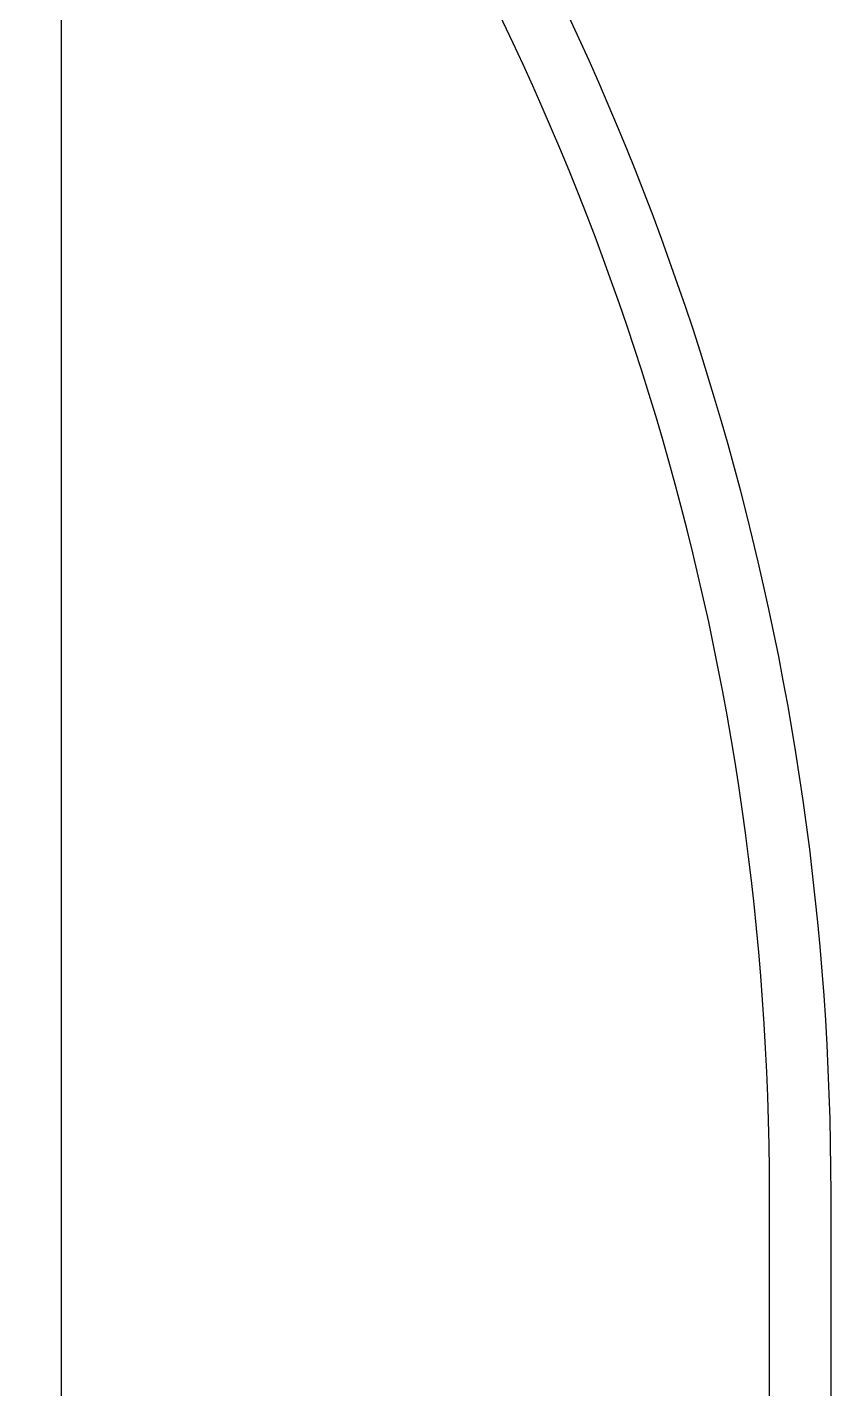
# Model space of a CAD drawing. Header units: millimetres. Extents: x 0 to 356400, y 0 to 68257.
# Drawn here: x 200479.7 to 200585.2, y 6932.5 to 7109.4 of the extents above; entities that cross this region are included whole.
import ezdxf

# ---------------------------------------------------------------- set-up
doc = ezdxf.new("R2010")
doc.units = ezdxf.units.MM
doc.header["$LTSCALE"] = 75
doc.layers.add('8', color=8, linetype='Continuous')

# ---------------------------------------------------------------- blocks, each defined once
blk = doc.blocks.new('G$C7369CDF7')
at = {"layer": '8'}
for p, q in [((16630.3, 58050), (10230.3, 58050)), ((16630.3, 57850), (10230.3, 57850)), ((16630.3, 55550), (5730.3, 55550))]:
    blk.add_line(p, q, dxfattribs=at)
for centre, radius, end in [((8930.3, 49525), 10000, 153.25632), ((10230.3, 49050), 9000, 154.10353), ((10230.3, 49050), 8800, 154.10353)]:
    blk.add_arc(centre, radius, 90, end, dxfattribs=at)

msp = doc.modelspace()

# ---------------------------------------------------------------- block references
at = {"xscale": 0.04000000000000001, "yscale": 0.04000000000000001, "zscale": 0.04000000000000001, "rotation": 270}
msp.add_blockref('G$C7369CDF7', (198262.17, 7367.09), dxfattribs=at)

doc.saveas('drawing.dxf')
